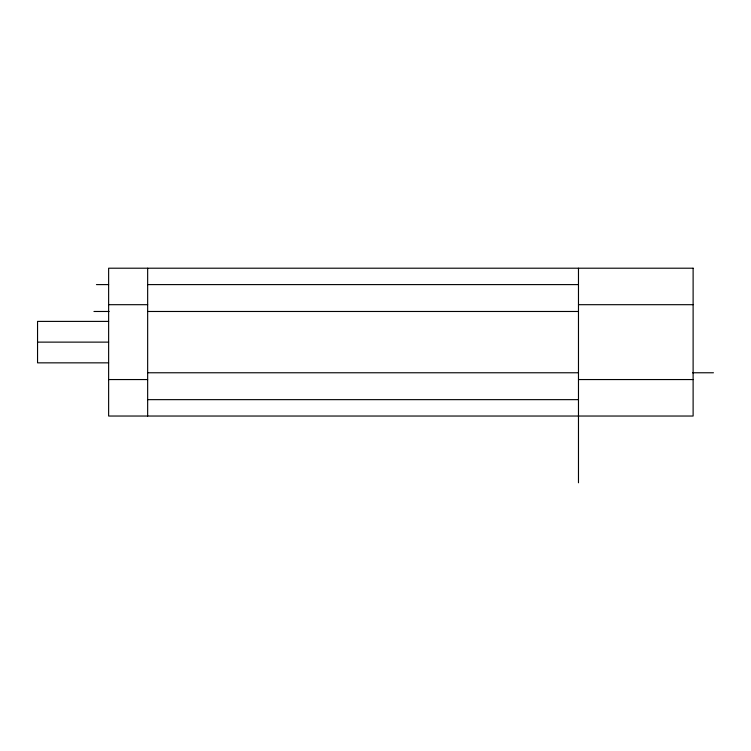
<?xml version="1.0" encoding="UTF-8"?>
<svg xmlns="http://www.w3.org/2000/svg" width="751" height="751" viewBox="0 0 751 751"><rect width="100%" height="100%" fill="white"/><g stroke="black" fill="none" stroke-linecap="round" stroke-linejoin="round"><path stroke-width="1.13" d="M96.447 284.601L108.632 284.601M147.656 284.601L578.477 284.601M108.632 304.69L147.656 304.69M578.477 304.69L693.117 304.69M93.95 311.477L109.13 311.477M147.656 311.477L578.477 311.477M108.632 321.4L37.55 321.4L37.55 362.846L108.632 362.846M37.55 342.127L108.632 342.127M147.656 372.768L578.477 372.768M692.506 372.768L713.45 372.768M108.632 379.555L147.656 379.555M578.477 379.555L693.117 379.555M147.656 399.645L578.477 399.645M578.477 268.21L578.477 482.79M147.656 268.21L147.656 416.035M693.117 268.21L108.632 268.21L108.632 416.035L693.117 416.035L693.117 268.21"/></g></svg>
